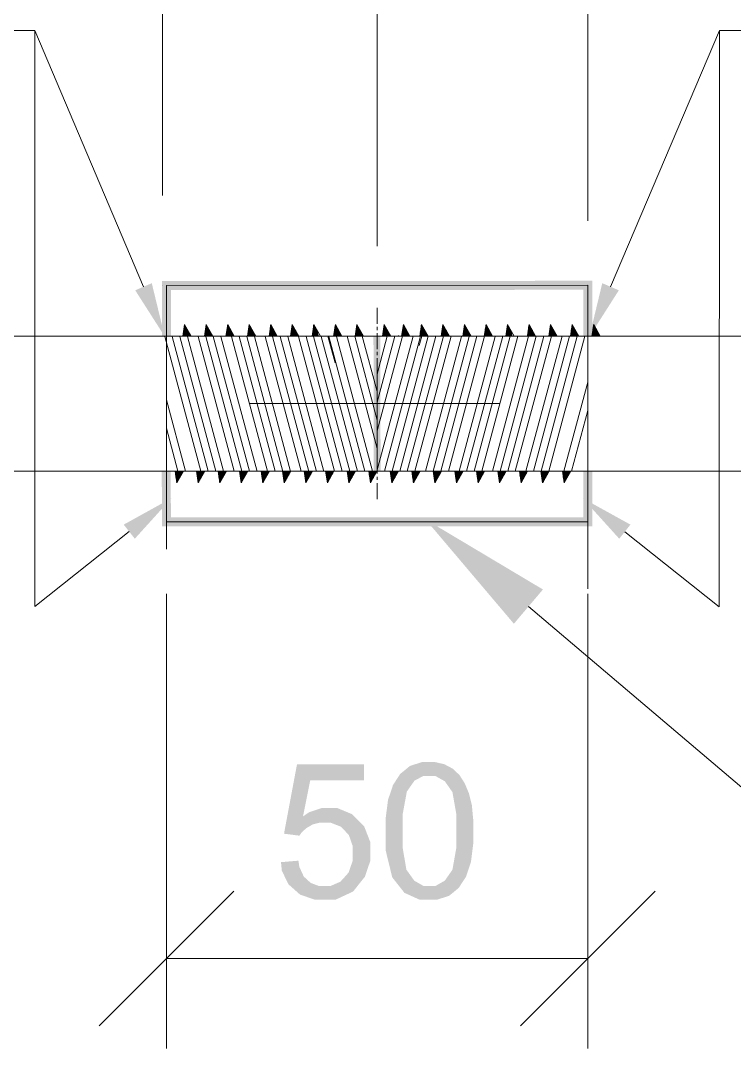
# Model space of a CAD drawing. Header units: millimetres. Extents: x 2 to 579, y 1 to 405.
# Drawn here: x 231.89 to 239.04, y 87.3 to 97.59 of the extents above; entities that cross this region are included whole.
import ezdxf

# ---------------------------------------------------------------- set-up
doc = ezdxf.new("R2010")
doc.units = ezdxf.units.MM
doc.linetypes.add('XKITLINE00', pattern=[0])
doc.layers.add('LinkedObject', color=7, linetype='Continuous', lineweight=0)

# ---------------------------------------------------------------- blocks, each defined once
blk = doc.blocks.new('*A4')
at = {"layer": 'LinkedObject'}
for color, points in [(6, [(233.043, 94.89), (233.209, 94.961), (233.338, 94.429)]), (4, [(237.62, 94.985), (233.4, 94.893), (233.31, 94.983)]), (4, [(233.31, 94.983), (233.401, 94.431), (233.311, 94.431)]), (4, [(233.4, 94.893), (233.401, 94.431), (233.31, 94.983)]), (4, [(237.53, 94.895), (233.4, 94.893), (237.62, 94.985)]), (4, [(237.62, 94.43), (237.53, 94.895), (237.62, 94.985)]), (6, [(237.72, 94.961), (237.886, 94.89), (237.592, 94.429)]), (4, [(237.53, 94.43), (237.53, 94.895), (237.62, 94.43)]), (4, [(235.429, 94.43), (235.5, 93.081), (235.432, 93.081)]), (4, [(235.497, 94.43), (235.5, 93.081), (235.429, 94.43)]), (4, [(233.399, 93.081), (233.4, 92.619), (233.309, 93.08)]), (4, [(233.309, 93.08), (233.4, 92.619), (233.311, 92.529)]), (4, [(237.62, 92.527), (237.53, 93.081), (237.62, 93.081)]), (4, [(237.53, 92.617), (237.53, 93.081), (237.62, 92.527)]), (6, [(233.039, 92.404), (232.928, 92.545), (233.407, 92.81)]), (6, [(238.002, 92.545), (237.89, 92.404), (237.523, 92.81)]), (4, [(233.4, 92.619), (237.53, 92.617), (233.311, 92.529)]), (4, [(233.311, 92.529), (237.53, 92.617), (237.62, 92.527)]), (1, [(237.126, 91.896), (236.835, 91.553), (235.95, 92.597)]), (7, [(234.796, 89.987), (234.533, 89.452), (234.663, 90.145)]), (7, [(235.333, 89.987), (234.663, 90.145), (235.333, 90.145)]), (7, [(234.796, 89.987), (234.663, 90.145), (235.333, 89.987)]), (7, [(235.794, 90.13), (235.931, 90.031), (235.746, 90.09)]), (7, [(235.916, 90.169), (235.931, 90.031), (235.794, 90.13)]), (7, [(235.99, 90.169), (235.931, 90.031), (235.916, 90.169)]), (7, [(235.931, 90.031), (235.99, 90.169), (235.988, 90.031)]), (7, [(235.99, 90.169), (236.046, 90.031), (235.988, 90.031)]), (7, [(236.139, 90.147), (235.99, 90.169), (236.044, 90.169)]), (7, [(236.181, 90.125), (235.99, 90.169), (236.139, 90.147)]), (7, [(236.143, 89.977), (235.99, 90.169), (236.181, 90.125)]), (7, [(236.046, 90.031), (235.99, 90.169), (236.143, 89.977)]), (7, [(236.181, 90.125), (236.182, 89.922), (236.143, 89.977)]), (7, [(236.222, 90.103), (236.182, 89.922), (236.181, 90.125)]), (7, [(235.697, 90.051), (235.806, 89.935), (235.624, 89.938)]), (7, [(235.84, 89.983), (235.697, 90.051), (235.746, 90.09)]), (7, [(235.806, 89.935), (235.697, 90.051), (235.84, 89.983)]), (7, [(235.746, 90.09), (235.931, 90.031), (235.84, 89.983)]), (7, [(236.289, 90.04), (236.182, 89.922), (236.222, 90.103)]), (7, [(236.316, 89.999), (236.182, 89.922), (236.289, 90.04)]), (7, [(234.723, 89.624), (234.533, 89.452), (234.796, 89.987)]), (7, [(235.624, 89.938), (235.806, 89.935), (235.6, 89.865)]), (7, [(235.6, 89.865), (235.806, 89.935), (235.763, 89.873)]), (7, [(236.316, 89.999), (236.22, 89.867), (236.182, 89.922)]), (7, [(236.342, 89.958), (236.22, 89.867), (236.316, 89.999)]), (7, [(236.384, 89.858), (236.22, 89.867), (236.342, 89.958)]), (7, [(235.763, 89.873), (235.55, 89.599), (235.6, 89.865)]), (7, [(235.721, 89.645), (235.55, 89.599), (235.763, 89.873)]), (7, [(235.6, 89.865), (235.55, 89.599), (235.575, 89.792)]), (7, [(236.399, 89.798), (236.259, 89.646), (236.22, 89.867)]), (7, [(236.399, 89.798), (236.22, 89.867), (236.384, 89.858)]), (7, [(234.911, 89.709), (234.723, 89.624), (234.784, 89.667)]), (7, [(234.893, 89.563), (234.723, 89.624), (234.911, 89.709)]), (7, [(234.893, 89.563), (234.911, 89.709), (234.933, 89.563)]), (7, [(234.933, 89.563), (234.911, 89.709), (234.998, 89.563)]), (7, [(234.978, 89.709), (234.998, 89.563), (234.911, 89.709)]), (7, [(235.215, 89.647), (234.978, 89.709), (235.066, 89.709)]), (7, [(235.103, 89.522), (234.978, 89.709), (235.215, 89.647)]), (7, [(234.998, 89.563), (234.978, 89.709), (235.103, 89.522)]), (7, [(236.414, 89.739), (236.259, 89.646), (236.399, 89.798)]), (7, [(236.429, 89.58), (236.259, 89.646), (236.414, 89.739)]), (7, [(234.533, 89.452), (234.723, 89.624), (234.821, 89.545)]), (7, [(234.821, 89.545), (234.723, 89.624), (234.893, 89.563)]), (7, [(235.103, 89.522), (235.215, 89.647), (235.142, 89.481)]), (7, [(235.142, 89.481), (235.215, 89.647), (235.182, 89.44)]), (7, [(235.275, 89.586), (235.182, 89.44), (235.215, 89.647)]), (7, [(235.55, 89.479), (235.721, 89.645), (235.721, 89.479)]), (7, [(235.55, 89.599), (235.721, 89.645), (235.55, 89.479)]), (7, [(236.429, 89.58), (236.259, 89.479), (236.259, 89.646)]), (7, [(234.789, 89.526), (234.533, 89.452), (234.821, 89.545)]), (7, [(234.757, 89.508), (234.533, 89.452), (234.789, 89.526)]), (7, [(234.706, 89.461), (234.533, 89.452), (234.757, 89.508)]), (7, [(235.182, 89.44), (235.275, 89.586), (235.221, 89.328)]), (7, [(235.221, 89.328), (235.275, 89.586), (235.397, 89.368)]), (7, [(235.397, 89.368), (235.275, 89.586), (235.336, 89.525)]), (7, [(236.429, 89.479), (236.259, 89.479), (236.429, 89.58)]), (7, [(234.533, 89.452), (234.706, 89.461), (234.688, 89.432)]), (7, [(235.721, 89.479), (235.55, 89.289), (235.55, 89.479)]), (7, [(235.721, 89.313), (235.55, 89.289), (235.721, 89.479)]), (7, [(236.429, 89.479), (236.259, 89.313), (236.259, 89.479)]), (7, [(236.429, 89.361), (236.259, 89.313), (236.429, 89.479)]), (7, [(235.221, 89.328), (235.397, 89.368), (235.221, 89.257)]), (7, [(235.221, 89.257), (235.397, 89.368), (235.221, 89.182)]), (7, [(235.397, 89.271), (235.221, 89.182), (235.397, 89.368)]), (7, [(235.721, 89.313), (235.684, 88.93), (235.55, 89.289)]), (7, [(235.55, 89.289), (235.684, 88.93), (235.617, 89.015)]), (7, [(235.759, 89.091), (235.684, 88.93), (235.721, 89.313)]), (7, [(236.22, 89.092), (236.429, 89.361), (236.381, 89.096)]), (7, [(236.259, 89.313), (236.429, 89.361), (236.22, 89.092)]), (7, [(236.381, 89.096), (236.429, 89.361), (236.405, 89.169)]), (7, [(235.18, 89.063), (235.397, 89.271), (235.29, 88.955)]), (7, [(235.221, 89.182), (235.397, 89.271), (235.18, 89.063)]), (7, [(235.29, 88.955), (235.397, 89.271), (235.343, 89.021)]), (7, [(235.343, 89.021), (235.397, 89.271), (235.397, 89.18)]), (7, [(234.687, 89.119), (234.503, 89.167), (234.677, 89.182)]), (7, [(234.503, 89.167), (234.636, 88.894), (234.511, 89.082)]), (7, [(234.687, 89.119), (234.636, 88.894), (234.503, 89.167)]), (7, [(234.511, 89.082), (234.636, 88.894), (234.578, 88.945)]), (7, [(234.731, 89.023), (234.636, 88.894), (234.687, 89.119)]), (7, [(235.684, 88.93), (235.759, 89.091), (235.798, 89.037)]), (7, [(236.381, 89.096), (236.182, 89.037), (236.22, 89.092)]), (7, [(236.356, 89.022), (236.182, 89.037), (236.381, 89.096)]), (7, [(234.636, 88.894), (234.731, 89.023), (234.694, 88.842)]), (7, [(234.766, 88.991), (234.694, 88.842), (234.731, 89.023)]), (7, [(234.801, 88.959), (234.694, 88.842), (234.766, 88.991)]), (7, [(235.139, 89.017), (235.29, 88.955), (235.098, 88.972)]), (7, [(235.18, 89.063), (235.29, 88.955), (235.139, 89.017)]), (7, [(235.837, 88.982), (235.684, 88.93), (235.798, 89.037)]), (7, [(235.837, 88.982), (235.99, 88.791), (235.684, 88.93)]), (7, [(235.933, 88.927), (235.99, 88.791), (235.837, 88.982)]), (7, [(236.235, 88.87), (236.047, 88.927), (236.143, 88.982)]), (7, [(236.182, 89.037), (236.283, 88.91), (236.143, 88.982)]), (7, [(236.143, 88.982), (236.283, 88.91), (236.235, 88.87)]), (7, [(236.283, 88.91), (236.182, 89.037), (236.356, 89.022)]), (7, [(234.801, 88.959), (234.936, 88.791), (234.694, 88.842)]), (7, [(234.886, 88.927), (234.936, 88.791), (234.801, 88.959)]), (7, [(234.936, 88.927), (234.936, 88.791), (234.886, 88.927)]), (7, [(234.936, 88.791), (235.29, 88.955), (235.048, 88.791)]), (7, [(234.996, 88.927), (235.29, 88.955), (234.936, 88.791)]), (7, [(234.996, 88.927), (234.936, 88.791), (234.936, 88.927)]), (7, [(235.098, 88.972), (235.29, 88.955), (234.996, 88.927)]), (7, [(235.048, 88.791), (235.29, 88.955), (235.225, 88.873)]), (7, [(235.684, 88.93), (235.99, 88.791), (235.739, 88.86)]), (7, [(235.99, 88.791), (235.933, 88.927), (235.99, 88.927)]), (7, [(235.99, 88.791), (236.047, 88.927), (236.064, 88.791)]), (7, [(236.047, 88.927), (235.99, 88.791), (235.99, 88.927)]), (7, [(236.186, 88.83), (236.047, 88.927), (236.235, 88.87)]), (7, [(236.064, 88.791), (236.047, 88.927), (236.186, 88.83)]), (7, [(234.694, 88.842), (234.936, 88.791), (234.844, 88.791)]), (7, [(235.739, 88.86), (235.99, 88.791), (235.892, 88.791)])]:
    blk.add_hatch(color=color, dxfattribs=at).paths.add_polyline_path(points, flags=17)
at = {"layer": 'LinkedObject', "color": 6, "linetype": 'XKITLINE00', "lineweight": 0}
for p, q in [((233.316, 95.838), (233.316, 104.517)), ((235.465, 95.33), (235.465, 104.517)), ((235.465, 95.614), (235.465, 104.517)), ((237.575, 95.585), (237.575, 104.517)), ((232.037, 97.489), (227.042, 97.489)), ((233.126, 94.926), (232.037, 97.489)), ((232.037, 91.724), (232.037, 97.489)), ((237.803, 94.925), (238.893, 97.489)), ((238.892, 91.723), (238.893, 97.489)), ((238.893, 97.489), (243.888, 97.488)), ((234.192, 93.756), (236.692, 93.756)), ((232.983, 92.475), (232.037, 91.724)), ((237.946, 92.474), (238.892, 91.723)), ((233.356, 91.851), (233.356, 87.303)), ((237.576, 91.853), (237.576, 87.303)), ((234.031, 88.878), (232.681, 87.528)), ((236.901, 87.528), (238.251, 88.878)), ((233.356, 88.203), (237.576, 88.203))]:
    blk.add_line(p, q, dxfattribs=at)
at = {"layer": 'LinkedObject', "color": 7, "linetype": 'XKITLINE00', "lineweight": 0}
for p, q in [((233.316, 94.938), (233.316, 94.938)), ((235.465, 94.714), (235.465, 94.714)), ((237.575, 94.685), (237.575, 94.685)), ((220.899, 94.43), (250.033, 94.43)), ((235.465, 94.43), (235.465, 94.43)), ((250.033, 93.081), (220.899, 93.081)), ((233.356, 92.751), (233.356, 92.751)), ((237.576, 92.753), (237.576, 92.753)), ((237.576, 88.203), (237.576, 88.203))]:
    blk.add_line(p, q, dxfattribs=at)
at = {"layer": 'LinkedObject', "color": 4, "linetype": 'XKITLINE00', "lineweight": 0}
for p, q in [((233.355, 94.938), (237.575, 94.94)), ((233.356, 94.431), (233.355, 94.938)), ((237.575, 94.43), (237.575, 94.94)), ((237.575, 94.94), (237.575, 91.902)), ((233.355, 94.79), (233.355, 92.301)), ((235.465, 94.053), (235.465, 93.081)), ((233.356, 93.081), (233.355, 92.574)), ((237.575, 93.081), (237.575, 92.572)), ((233.355, 92.574), (237.575, 92.572))]:
    blk.add_line(p, q, dxfattribs=at)
at = {"layer": 'LinkedObject', "color": 9, "linetype": 'XKITLINE00', "lineweight": 0}
for p, q in [((235.465, 94.555), (235.465, 94.714)), ((235.465, 94.492), (235.465, 94.523)), ((235.465, 94.305), (235.465, 94.461)), ((235.465, 94.302), (235.465, 94.431)), ((235.465, 94.242), (235.465, 94.273)), ((235.465, 94.24), (235.465, 94.271)), ((235.465, 94.055), (235.465, 94.211)), ((235.465, 94.052), (235.465, 94.209)), ((235.465, 93.992), (235.465, 94.023)), ((235.465, 93.99), (235.465, 94.021)), ((235.465, 93.805), (235.465, 93.961)), ((235.465, 93.802), (235.465, 93.959)), ((235.465, 93.742), (235.465, 93.773)), ((235.465, 93.74), (235.465, 93.771)), ((235.465, 93.555), (235.465, 93.711)), ((235.465, 93.552), (235.465, 93.709)), ((235.465, 93.492), (235.465, 93.523)), ((235.465, 93.49), (235.465, 93.521)), ((235.465, 93.305), (235.465, 93.461)), ((235.465, 93.302), (235.465, 93.459)), ((235.465, 93.242), (235.465, 93.273)), ((235.465, 93.24), (235.465, 93.271)), ((235.465, 93.055), (235.465, 93.211)), ((235.465, 93.081), (235.465, 93.209)), ((235.465, 92.992), (235.465, 93.023)), ((235.465, 92.801), (235.465, 92.961))]:
    blk.add_line(p, q, dxfattribs=at)
at = {"layer": 'LinkedObject', "color": 1, "linetype": 'XKITLINE00', "lineweight": 0}
for p, q in [((233.538, 94.548), (233.521, 94.431)), ((233.537, 94.539), (233.566, 94.43)), ((233.604, 94.43), (233.538, 94.548)), ((233.538, 94.546), (233.569, 94.43)), ((233.754, 94.548), (233.736, 94.43)), ((233.752, 94.54), (233.782, 94.43)), ((233.753, 94.547), (233.785, 94.43)), ((233.819, 94.43), (233.754, 94.548)), ((233.969, 94.548), (233.952, 94.43)), ((233.968, 94.54), (233.997, 94.43)), ((234.035, 94.43), (233.969, 94.548)), ((233.969, 94.547), (234, 94.43)), ((234.185, 94.548), (234.168, 94.43)), ((234.184, 94.54), (234.213, 94.43)), ((234.251, 94.43), (234.185, 94.548)), ((234.185, 94.547), (234.216, 94.43)), ((234.4, 94.548), (234.383, 94.43)), ((234.399, 94.54), (234.429, 94.43)), ((234.4, 94.548), (234.432, 94.43)), ((234.466, 94.43), (234.4, 94.548)), ((234.616, 94.548), (234.599, 94.43)), ((234.615, 94.541), (234.644, 94.43)), ((234.616, 94.548), (234.647, 94.43)), ((234.682, 94.43), (234.616, 94.548)), ((234.831, 94.548), (234.814, 94.43)), ((234.83, 94.541), (234.86, 94.43)), ((234.831, 94.548), (234.863, 94.43)), ((234.897, 94.43), (234.831, 94.548)), ((235.047, 94.548), (235.03, 94.43)), ((235.046, 94.539), (235.075, 94.43)), ((235.113, 94.43), (235.047, 94.548)), ((235.047, 94.546), (235.078, 94.43)), ((235.263, 94.548), (235.245, 94.43)), ((235.261, 94.539), (235.29, 94.43)), ((235.262, 94.546), (235.293, 94.43)), ((235.328, 94.43), (235.263, 94.548)), ((235.537, 94.548), (235.52, 94.43)), ((235.536, 94.539), (235.565, 94.43)), ((235.603, 94.43), (235.537, 94.548)), ((235.537, 94.546), (235.568, 94.43)), ((235.728, 94.548), (235.711, 94.43)), ((235.727, 94.539), (235.756, 94.43)), ((235.794, 94.43), (235.728, 94.548)), ((235.728, 94.547), (235.759, 94.43)), ((235.909, 94.548), (235.892, 94.43)), ((235.908, 94.54), (235.937, 94.43)), ((235.975, 94.43), (235.909, 94.548)), ((235.909, 94.547), (235.94, 94.43)), ((236.125, 94.548), (236.108, 94.43)), ((236.124, 94.54), (236.153, 94.43)), ((236.191, 94.43), (236.125, 94.548)), ((236.125, 94.547), (236.156, 94.43)), ((236.34, 94.548), (236.323, 94.43)), ((236.339, 94.54), (236.369, 94.43)), ((236.34, 94.548), (236.372, 94.43)), ((236.406, 94.43), (236.34, 94.548)), ((236.556, 94.548), (236.539, 94.43)), ((236.555, 94.541), (236.584, 94.43)), ((236.556, 94.548), (236.587, 94.43)), ((236.622, 94.43), (236.556, 94.548)), ((236.771, 94.548), (236.754, 94.43)), ((236.77, 94.541), (236.8, 94.43)), ((236.771, 94.548), (236.803, 94.43)), ((236.837, 94.43), (236.771, 94.548)), ((236.987, 94.548), (236.97, 94.43)), ((236.986, 94.539), (237.015, 94.43)), ((237.053, 94.43), (236.987, 94.548)), ((236.987, 94.546), (237.018, 94.43)), ((237.202, 94.548), (237.185, 94.43)), ((237.201, 94.539), (237.23, 94.43)), ((237.268, 94.43), (237.202, 94.548)), ((237.202, 94.546), (237.233, 94.43)), ((237.418, 94.548), (237.401, 94.43)), ((237.417, 94.539), (237.446, 94.43)), ((237.484, 94.43), (237.418, 94.548)), ((237.418, 94.546), (237.449, 94.43)), ((237.634, 94.548), (237.616, 94.43)), ((237.632, 94.54), (237.662, 94.43)), ((237.633, 94.547), (237.665, 94.43)), ((237.699, 94.43), (237.634, 94.548)), ((233.521, 94.431), (233.521, 94.43)), ((233.522, 94.438), (233.524, 94.43)), ((233.524, 94.452), (233.53, 94.43)), ((233.525, 94.46), (233.533, 94.43)), ((233.527, 94.474), (233.539, 94.43)), ((233.528, 94.481), (233.542, 94.43)), ((233.53, 94.496), (233.548, 94.43)), ((233.532, 94.503), (233.551, 94.43)), ((233.534, 94.517), (233.557, 94.43)), ((233.535, 94.525), (233.56, 94.43)), ((233.548, 94.53), (233.575, 94.43)), ((233.554, 94.52), (233.578, 94.43)), ((233.566, 94.499), (233.584, 94.43)), ((233.571, 94.489), (233.587, 94.43)), ((233.583, 94.468), (233.593, 94.43)), ((233.589, 94.458), (233.596, 94.43)), ((233.6, 94.437), (233.602, 94.43)), ((233.737, 94.431), (233.737, 94.43)), ((233.738, 94.438), (233.74, 94.43)), ((233.74, 94.453), (233.746, 94.43)), ((233.741, 94.46), (233.749, 94.43)), ((233.743, 94.474), (233.755, 94.43)), ((233.744, 94.482), (233.758, 94.43)), ((233.746, 94.496), (233.764, 94.43)), ((233.747, 94.503), (233.767, 94.43)), ((233.749, 94.518), (233.773, 94.43)), ((233.75, 94.525), (233.776, 94.43)), ((233.764, 94.53), (233.791, 94.43)), ((233.77, 94.519), (233.794, 94.43)), ((233.781, 94.499), (233.8, 94.43)), ((233.787, 94.488), (233.803, 94.43)), ((233.799, 94.468), (233.809, 94.43)), ((233.804, 94.457), (233.812, 94.43)), ((233.816, 94.437), (233.818, 94.43)), ((233.952, 94.431), (233.952, 94.43)), ((233.953, 94.438), (233.955, 94.43)), ((233.955, 94.453), (233.961, 94.43)), ((233.956, 94.46), (233.964, 94.43)), ((233.959, 94.475), (233.97, 94.43)), ((233.96, 94.482), (233.973, 94.43)), ((233.962, 94.496), (233.979, 94.43)), ((233.963, 94.504), (233.982, 94.43)), ((233.965, 94.518), (233.988, 94.43)), ((233.966, 94.525), (233.991, 94.43)), ((233.98, 94.529), (234.006, 94.43)), ((233.986, 94.519), (234.009, 94.43)), ((233.997, 94.498), (234.015, 94.43)), ((234.003, 94.488), (234.018, 94.43)), ((234.014, 94.467), (234.024, 94.43)), ((234.02, 94.457), (234.027, 94.43)), ((234.032, 94.436), (234.033, 94.43)), ((234.168, 94.432), (234.168, 94.43)), ((234.169, 94.439), (234.171, 94.43)), ((234.171, 94.453), (234.177, 94.43)), ((234.172, 94.46), (234.18, 94.43)), ((234.174, 94.475), (234.186, 94.43)), ((234.175, 94.482), (234.189, 94.43)), ((234.177, 94.497), (234.195, 94.43)), ((234.178, 94.504), (234.198, 94.43)), ((234.18, 94.518), (234.204, 94.43)), ((234.181, 94.526), (234.207, 94.43)), ((234.196, 94.529), (234.222, 94.43)), ((234.201, 94.518), (234.225, 94.43)), ((234.213, 94.498), (234.231, 94.43)), ((234.219, 94.487), (234.234, 94.43)), ((234.23, 94.467), (234.24, 94.43)), ((234.236, 94.456), (234.243, 94.43)), ((234.248, 94.436), (234.249, 94.43)), ((234.383, 94.432), (234.384, 94.43)), ((234.384, 94.439), (234.387, 94.43)), ((234.387, 94.454), (234.393, 94.43)), ((234.388, 94.461), (234.396, 94.43)), ((234.39, 94.475), (234.402, 94.43)), ((234.391, 94.483), (234.405, 94.43)), ((234.393, 94.497), (234.411, 94.43)), ((234.394, 94.504), (234.414, 94.43)), ((234.396, 94.519), (234.42, 94.43)), ((234.397, 94.526), (234.423, 94.43)), ((234.411, 94.528), (234.438, 94.43)), ((234.417, 94.518), (234.441, 94.43)), ((234.429, 94.497), (234.447, 94.43)), ((234.434, 94.487), (234.45, 94.43)), ((234.446, 94.466), (234.456, 94.43)), ((234.452, 94.456), (234.459, 94.43)), ((234.463, 94.435), (234.465, 94.43)), ((234.599, 94.432), (234.599, 94.43)), ((234.6, 94.439), (234.602, 94.43)), ((234.602, 94.454), (234.608, 94.43)), ((234.603, 94.461), (234.611, 94.43)), ((234.605, 94.476), (234.617, 94.43)), ((234.606, 94.483), (234.62, 94.43)), ((234.608, 94.497), (234.626, 94.43)), ((234.61, 94.505), (234.629, 94.43)), ((234.612, 94.519), (234.635, 94.43)), ((234.613, 94.526), (234.638, 94.43)), ((234.627, 94.528), (234.653, 94.43)), ((234.633, 94.518), (234.656, 94.43)), ((234.645, 94.497), (234.662, 94.43)), ((234.65, 94.487), (234.665, 94.43)), ((234.662, 94.466), (234.671, 94.43)), ((234.668, 94.455), (234.674, 94.43)), ((234.679, 94.435), (234.68, 94.43)), ((234.815, 94.432), (234.815, 94.43)), ((234.816, 94.44), (234.818, 94.43)), ((234.818, 94.454), (234.824, 94.43)), ((234.819, 94.461), (234.827, 94.43)), ((234.821, 94.476), (234.833, 94.43)), ((234.822, 94.483), (234.836, 94.43)), ((234.824, 94.498), (234.842, 94.43)), ((234.825, 94.505), (234.845, 94.43)), ((234.827, 94.519), (234.851, 94.43)), ((234.828, 94.527), (234.854, 94.43)), ((234.843, 94.528), (234.869, 94.43)), ((234.849, 94.517), (234.872, 94.43)), ((234.86, 94.496), (234.878, 94.43)), ((235.031, 94.437), (235.033, 94.43)), ((235.033, 94.452), (235.039, 94.43)), ((235.034, 94.459), (235.042, 94.43)), ((235.036, 94.473), (235.048, 94.43)), ((235.037, 94.481), (235.051, 94.43)), ((235.039, 94.495), (235.057, 94.43)), ((235.04, 94.502), (235.06, 94.43)), ((235.042, 94.517), (235.066, 94.43)), ((235.043, 94.524), (235.069, 94.43)), ((235.057, 94.531), (235.084, 94.43)), ((235.062, 94.521), (235.087, 94.43)), ((235.074, 94.5), (235.093, 94.43)), ((235.08, 94.49), (235.096, 94.43)), ((235.091, 94.469), (235.102, 94.43)), ((235.097, 94.459), (235.105, 94.43)), ((235.109, 94.438), (235.111, 94.43)), ((235.246, 94.438), (235.248, 94.43)), ((235.249, 94.452), (235.254, 94.43)), ((235.25, 94.459), (235.257, 94.43)), ((235.252, 94.474), (235.263, 94.43)), ((235.253, 94.481), (235.266, 94.43)), ((235.255, 94.495), (235.272, 94.43)), ((235.256, 94.503), (235.275, 94.43)), ((235.258, 94.517), (235.281, 94.43)), ((235.259, 94.524), (235.284, 94.43)), ((235.272, 94.531), (235.299, 94.43)), ((235.278, 94.52), (235.302, 94.43)), ((235.29, 94.5), (235.308, 94.43)), ((235.295, 94.489), (235.311, 94.43)), ((235.307, 94.468), (235.317, 94.43)), ((235.313, 94.458), (235.32, 94.43)), ((235.324, 94.437), (235.326, 94.43)), ((235.461, 94.431), (235.461, 94.43)), ((235.719, 94.431), (235.465, 93.485)), ((235.643, 94.431), (235.465, 93.769)), ((235.566, 94.431), (235.465, 94.052)), ((235.522, 94.452), (235.528, 94.43)), ((235.524, 94.46), (235.532, 94.43)), ((235.526, 94.474), (235.538, 94.43)), ((235.527, 94.481), (235.541, 94.43)), ((235.529, 94.496), (235.547, 94.43)), ((235.529, 94.458), (235.536, 94.43)), ((235.53, 94.503), (235.55, 94.43)), ((235.533, 94.517), (235.556, 94.43)), ((235.534, 94.525), (235.559, 94.43)), ((235.54, 94.437), (235.542, 94.43)), ((235.547, 94.53), (235.574, 94.43)), ((235.553, 94.52), (235.577, 94.43)), ((235.564, 94.499), (235.583, 94.43)), ((235.57, 94.489), (235.586, 94.43)), ((235.582, 94.468), (235.592, 94.43)), ((235.677, 94.431), (235.677, 94.43)), ((235.678, 94.438), (235.68, 94.43)), ((235.714, 94.453), (235.72, 94.43)), ((235.715, 94.46), (235.723, 94.43)), ((235.717, 94.474), (235.729, 94.43)), ((235.718, 94.482), (235.732, 94.43)), ((235.72, 94.496), (235.738, 94.43)), ((235.722, 94.503), (235.741, 94.43)), ((235.724, 94.518), (235.747, 94.43)), ((235.725, 94.525), (235.75, 94.43)), ((235.738, 94.53), (235.765, 94.43)), ((235.744, 94.519), (235.768, 94.43)), ((235.756, 94.499), (235.774, 94.43)), ((235.756, 94.436), (235.758, 94.43)), ((235.761, 94.488), (235.777, 94.43)), ((236.13, 94.431), (235.768, 93.081)), ((235.773, 94.468), (235.783, 94.43)), ((235.779, 94.457), (235.786, 94.43)), ((236.206, 94.431), (235.844, 93.081)), ((235.892, 94.431), (235.892, 94.43)), ((235.893, 94.438), (235.895, 94.43)), ((235.895, 94.453), (235.901, 94.43)), ((235.896, 94.46), (235.904, 94.43)), ((235.898, 94.475), (235.91, 94.43)), ((235.9, 94.482), (235.913, 94.43)), ((235.902, 94.496), (235.919, 94.43)), ((235.903, 94.504), (235.922, 94.43)), ((235.905, 94.518), (235.928, 94.43)), ((235.906, 94.525), (235.931, 94.43)), ((235.92, 94.529), (235.946, 94.43)), ((235.926, 94.519), (235.949, 94.43)), ((235.937, 94.498), (235.955, 94.43)), ((235.943, 94.488), (235.958, 94.43)), ((235.954, 94.467), (235.964, 94.43)), ((235.96, 94.457), (235.967, 94.43)), ((235.972, 94.436), (235.973, 94.43)), ((236.108, 94.431), (236.108, 94.43)), ((236.109, 94.439), (236.111, 94.43)), ((236.111, 94.453), (236.117, 94.43)), ((236.112, 94.46), (236.12, 94.43)), ((236.114, 94.475), (236.126, 94.43)), ((236.115, 94.482), (236.129, 94.43)), ((236.117, 94.497), (236.135, 94.43)), ((236.118, 94.504), (236.138, 94.43)), ((236.12, 94.518), (236.144, 94.43)), ((236.121, 94.526), (236.147, 94.43)), ((236.136, 94.529), (236.162, 94.43)), ((236.141, 94.518), (236.165, 94.43)), ((236.153, 94.498), (236.171, 94.43)), ((236.159, 94.487), (236.174, 94.43)), ((236.17, 94.467), (236.18, 94.43)), ((236.176, 94.456), (236.183, 94.43)), ((236.188, 94.436), (236.189, 94.43)), ((236.323, 94.432), (236.324, 94.43)), ((236.324, 94.439), (236.327, 94.43)), ((236.326, 94.454), (236.333, 94.43)), ((236.328, 94.461), (236.336, 94.43)), ((236.33, 94.475), (236.342, 94.43)), ((236.331, 94.482), (236.345, 94.43)), ((236.333, 94.497), (236.351, 94.43)), ((236.334, 94.504), (236.354, 94.43)), ((236.336, 94.519), (236.36, 94.43)), ((236.337, 94.526), (236.363, 94.43)), ((236.351, 94.528), (236.378, 94.43)), ((236.357, 94.518), (236.381, 94.43)), ((236.369, 94.497), (236.387, 94.43)), ((236.374, 94.487), (236.39, 94.43)), ((236.386, 94.466), (236.396, 94.43)), ((236.392, 94.456), (236.399, 94.43)), ((236.403, 94.435), (236.405, 94.43)), ((236.539, 94.432), (236.539, 94.43)), ((236.54, 94.439), (236.542, 94.43)), ((236.542, 94.454), (236.548, 94.43)), ((236.543, 94.461), (236.551, 94.43)), ((236.545, 94.476), (236.557, 94.43)), ((236.546, 94.483), (236.56, 94.43)), ((236.548, 94.497), (236.566, 94.43)), ((236.549, 94.505), (236.569, 94.43)), ((236.552, 94.519), (236.575, 94.43)), ((236.553, 94.526), (236.578, 94.43)), ((236.567, 94.528), (236.593, 94.43)), ((236.573, 94.518), (236.596, 94.43)), ((236.584, 94.497), (236.602, 94.43)), ((236.59, 94.487), (236.605, 94.43)), ((236.602, 94.466), (236.611, 94.43)), ((236.608, 94.455), (236.614, 94.43)), ((236.619, 94.435), (236.62, 94.43)), ((236.755, 94.432), (236.755, 94.43)), ((236.756, 94.44), (236.758, 94.43)), ((236.758, 94.454), (236.764, 94.43)), ((236.759, 94.461), (236.767, 94.43)), ((236.761, 94.476), (236.773, 94.43)), ((236.762, 94.483), (236.776, 94.43)), ((236.764, 94.498), (236.782, 94.43)), ((236.765, 94.505), (236.785, 94.43)), ((236.767, 94.519), (236.791, 94.43)), ((236.768, 94.527), (236.794, 94.43)), ((236.783, 94.528), (236.809, 94.43)), ((236.789, 94.517), (236.812, 94.43)), ((236.8, 94.496), (236.818, 94.43)), ((236.971, 94.437), (236.973, 94.43)), ((236.973, 94.452), (236.979, 94.43)), ((236.974, 94.459), (236.982, 94.43)), ((236.976, 94.473), (236.988, 94.43)), ((236.977, 94.481), (236.991, 94.43)), ((236.979, 94.495), (236.997, 94.43)), ((236.98, 94.502), (237, 94.43)), ((236.982, 94.517), (237.006, 94.43)), ((236.983, 94.524), (237.009, 94.43)), ((236.997, 94.531), (237.024, 94.43)), ((237.002, 94.521), (237.027, 94.43)), ((237.014, 94.5), (237.033, 94.43)), ((237.02, 94.49), (237.036, 94.43)), ((237.031, 94.469), (237.042, 94.43)), ((237.037, 94.459), (237.045, 94.43)), ((237.048, 94.438), (237.051, 94.43)), ((237.186, 94.438), (237.188, 94.43)), ((237.188, 94.452), (237.194, 94.43)), ((237.19, 94.459), (237.197, 94.43)), ((237.192, 94.474), (237.203, 94.43)), ((237.193, 94.481), (237.206, 94.43)), ((237.195, 94.495), (237.212, 94.43)), ((237.196, 94.503), (237.215, 94.43)), ((237.198, 94.517), (237.221, 94.43)), ((237.199, 94.524), (237.224, 94.43)), ((237.212, 94.531), (237.239, 94.43)), ((237.218, 94.52), (237.242, 94.43)), ((237.23, 94.5), (237.248, 94.43)), ((237.235, 94.489), (237.251, 94.43)), ((237.247, 94.468), (237.257, 94.43)), ((237.253, 94.458), (237.26, 94.43)), ((237.264, 94.437), (237.266, 94.43)), ((237.401, 94.431), (237.401, 94.43)), ((237.402, 94.438), (237.404, 94.43)), ((237.404, 94.452), (237.41, 94.43)), ((237.405, 94.46), (237.413, 94.43)), ((237.407, 94.474), (237.419, 94.43)), ((237.408, 94.481), (237.422, 94.43)), ((237.41, 94.496), (237.428, 94.43)), ((237.411, 94.503), (237.431, 94.43)), ((237.414, 94.517), (237.437, 94.43)), ((237.415, 94.525), (237.44, 94.43)), ((237.428, 94.53), (237.455, 94.43)), ((237.434, 94.52), (237.458, 94.43)), ((237.445, 94.499), (237.464, 94.43)), ((237.451, 94.489), (237.467, 94.43)), ((237.463, 94.468), (237.473, 94.43)), ((237.469, 94.458), (237.476, 94.43)), ((237.48, 94.437), (237.482, 94.43)), ((237.616, 94.431), (237.617, 94.43)), ((237.618, 94.438), (237.62, 94.43)), ((237.62, 94.453), (237.626, 94.43)), ((237.621, 94.46), (237.629, 94.43)), ((237.623, 94.474), (237.635, 94.43)), ((237.624, 94.482), (237.638, 94.43)), ((237.626, 94.496), (237.644, 94.43)), ((237.627, 94.503), (237.647, 94.43)), ((237.629, 94.518), (237.653, 94.43)), ((237.63, 94.525), (237.656, 94.43)), ((237.644, 94.53), (237.671, 94.43)), ((237.65, 94.519), (237.674, 94.43)), ((237.661, 94.499), (237.68, 94.43)), ((237.667, 94.488), (237.683, 94.43)), ((237.679, 94.468), (237.689, 94.43)), ((237.684, 94.457), (237.692, 94.43)), ((237.696, 94.437), (237.698, 94.43)), ((233.338, 94.429), (233.699, 93.079)), ((233.414, 94.429), (233.775, 93.079)), ((233.49, 94.428), (233.851, 93.079)), ((233.566, 94.428), (233.928, 93.079)), ((233.673, 94.429), (234.034, 93.079)), ((233.749, 94.428), (234.11, 93.079)), ((233.825, 94.428), (234.187, 93.079)), ((233.901, 94.428), (234.263, 93.078)), ((234.008, 94.428), (234.369, 93.079)), ((234.084, 94.428), (234.445, 93.079)), ((234.16, 94.428), (234.522, 93.078)), ((234.236, 94.428), (234.598, 93.078)), ((234.343, 94.428), (234.704, 93.079)), ((234.419, 94.428), (234.781, 93.078)), ((234.495, 94.428), (234.857, 93.078)), ((234.571, 94.428), (234.933, 93.078)), ((234.678, 94.429), (235.039, 93.08)), ((234.754, 94.429), (235.115, 93.08)), ((234.83, 94.429), (235.191, 93.079)), ((234.906, 94.429), (235.268, 93.079)), ((234.972, 94.43), (235.044, 94.163)), ((234.982, 94.428), (235.344, 93.079)), ((235.058, 94.428), (235.42, 93.079)), ((235.165, 94.43), (235.465, 93.308)), ((235.241, 94.43), (235.465, 93.592)), ((235.245, 94.43), (235.245, 94.43)), ((235.317, 94.43), (235.465, 93.877)), ((235.825, 94.43), (235.463, 93.08)), ((235.464, 94.43), (235.464, 94.43)), ((235.901, 94.43), (235.54, 93.08)), ((235.977, 94.43), (235.616, 93.081)), ((236.053, 94.43), (235.692, 93.081)), ((235.913, 94.43), (235.887, 94.336)), ((236.312, 94.429), (235.95, 93.08)), ((236.388, 94.429), (236.027, 93.08)), ((236.464, 94.43), (236.103, 93.08)), ((236.54, 94.43), (236.179, 93.08)), ((236.647, 94.429), (236.286, 93.08)), ((236.723, 94.43), (236.362, 93.08)), ((236.799, 94.43), (236.438, 93.08)), ((236.876, 94.43), (236.514, 93.08)), ((236.982, 94.43), (236.621, 93.08)), ((237.135, 94.43), (236.773, 93.08)), ((237.211, 94.43), (236.849, 93.081)), ((237.317, 94.43), (236.956, 93.08)), ((237.393, 94.43), (237.032, 93.08)), ((237.47, 94.43), (237.108, 93.081)), ((237.546, 94.43), (237.184, 93.081)), ((237.185, 94.43), (237.185, 94.43)), ((237.575, 93.971), (237.336, 93.081)), ((233.355, 93.794), (233.547, 93.079)), ((237.575, 93.687), (237.412, 93.081)), ((233.355, 93.51), (233.471, 93.079)), ((233.459, 92.963), (233.442, 93.081)), ((233.443, 93.081), (233.469, 92.982)), ((233.446, 93.081), (233.471, 92.985)), ((233.447, 93.043), (233.465, 92.974)), ((233.451, 93.019), (233.463, 92.971)), ((233.452, 93.081), (233.475, 92.993)), ((233.455, 93.081), (233.477, 92.996)), ((233.525, 93.081), (233.459, 92.963)), ((233.461, 93.081), (233.482, 93.004)), ((233.464, 93.081), (233.484, 93.007)), ((233.47, 93.081), (233.488, 93.014)), ((233.473, 93.081), (233.49, 93.018)), ((233.479, 93.081), (233.494, 93.025)), ((233.482, 93.081), (233.496, 93.029)), ((233.488, 93.081), (233.5, 93.036)), ((233.491, 93.081), (233.502, 93.04)), ((233.497, 93.081), (233.506, 93.047)), ((233.5, 93.081), (233.508, 93.051)), ((233.506, 93.081), (233.512, 93.058)), ((233.509, 93.081), (233.514, 93.062)), ((233.515, 93.081), (233.518, 93.069)), ((233.518, 93.081), (233.52, 93.073)), ((233.524, 93.081), (233.524, 93.08)), ((233.674, 92.963), (233.657, 93.081)), ((233.659, 93.081), (233.685, 92.982)), ((233.662, 93.081), (233.687, 92.986)), ((233.662, 93.044), (233.681, 92.975)), ((233.666, 93.02), (233.679, 92.971)), ((233.668, 93.081), (233.691, 92.993)), ((233.671, 93.081), (233.693, 92.996)), ((233.74, 93.081), (233.674, 92.963)), ((233.677, 93.081), (233.697, 93.004)), ((233.68, 93.081), (233.699, 93.007)), ((233.686, 93.081), (233.703, 93.015)), ((233.689, 93.081), (233.705, 93.018)), ((233.695, 93.081), (233.709, 93.025)), ((233.698, 93.081), (233.711, 93.029)), ((233.704, 93.081), (233.715, 93.036)), ((233.707, 93.081), (233.717, 93.04)), ((233.713, 93.081), (233.721, 93.047)), ((233.716, 93.081), (233.723, 93.051)), ((233.721, 93.081), (233.728, 93.058)), ((233.724, 93.081), (233.73, 93.062)), ((233.73, 93.081), (233.734, 93.069)), ((233.733, 93.081), (233.736, 93.073)), ((233.739, 93.081), (233.74, 93.08)), ((233.89, 92.963), (233.873, 93.081)), ((233.874, 93.081), (233.901, 92.982)), ((233.877, 93.081), (233.903, 92.986)), ((233.878, 93.045), (233.897, 92.975)), ((233.881, 93.021), (233.895, 92.971)), ((233.883, 93.081), (233.907, 92.993)), ((233.886, 93.081), (233.909, 92.997)), ((233.956, 93.081), (233.89, 92.963)), ((233.892, 93.081), (233.913, 93.004)), ((233.895, 93.081), (233.915, 93.007)), ((233.901, 93.081), (233.919, 93.015)), ((233.904, 93.081), (233.921, 93.018)), ((233.91, 93.081), (233.925, 93.026)), ((233.913, 93.081), (233.927, 93.029)), ((233.919, 93.081), (233.931, 93.037)), ((233.922, 93.081), (233.933, 93.04)), ((233.928, 93.081), (233.937, 93.047)), ((233.931, 93.081), (233.939, 93.051)), ((233.937, 93.081), (233.943, 93.058)), ((233.94, 93.081), (233.945, 93.062)), ((233.946, 93.081), (233.949, 93.069)), ((233.949, 93.081), (233.951, 93.073)), ((233.955, 93.081), (233.955, 93.08)), ((234.105, 92.963), (234.088, 93.081)), ((234.09, 93.081), (234.116, 92.982)), ((234.093, 93.081), (234.118, 92.986)), ((234.093, 93.046), (234.112, 92.975)), ((234.097, 93.022), (234.11, 92.971)), ((234.099, 93.081), (234.122, 92.993)), ((234.102, 93.081), (234.124, 92.997)), ((234.171, 93.081), (234.105, 92.963)), ((234.108, 93.081), (234.128, 93.004)), ((234.111, 93.081), (234.13, 93.008)), ((234.117, 93.081), (234.135, 93.015)), ((234.12, 93.081), (234.137, 93.019)), ((234.126, 93.081), (234.141, 93.026)), ((234.129, 93.081), (234.143, 93.029)), ((234.135, 93.081), (234.147, 93.037)), ((234.138, 93.081), (234.149, 93.04)), ((234.144, 93.081), (234.153, 93.048)), ((234.147, 93.081), (234.155, 93.051)), ((234.153, 93.081), (234.159, 93.058)), ((234.156, 93.081), (234.161, 93.062)), ((234.162, 93.081), (234.165, 93.069)), ((234.165, 93.081), (234.167, 93.073)), ((234.171, 93.081), (234.171, 93.08)), ((234.321, 92.963), (234.304, 93.081)), ((234.306, 93.081), (234.332, 92.982)), ((234.309, 93.081), (234.334, 92.986)), ((234.309, 93.047), (234.328, 92.975)), ((234.312, 93.023), (234.326, 92.971)), ((234.315, 93.081), (234.338, 92.993)), ((234.318, 93.081), (234.34, 92.997)), ((234.387, 93.081), (234.321, 92.963)), ((234.324, 93.081), (234.344, 93.004)), ((234.327, 93.081), (234.346, 93.008)), ((234.333, 93.081), (234.35, 93.015)), ((234.336, 93.081), (234.352, 93.019)), ((234.342, 93.081), (234.356, 93.026)), ((234.345, 93.081), (234.358, 93.03)), ((234.351, 93.081), (234.362, 93.037)), ((234.354, 93.081), (234.364, 93.04)), ((234.36, 93.081), (234.368, 93.048)), ((234.363, 93.081), (234.37, 93.051)), ((234.369, 93.081), (234.374, 93.059)), ((234.372, 93.081), (234.376, 93.062)), ((234.378, 93.081), (234.38, 93.07)), ((234.381, 93.081), (234.383, 93.073)), ((234.386, 93.081), (234.387, 93.08)), ((234.536, 92.963), (234.519, 93.081)), ((234.521, 93.081), (234.548, 92.983)), ((234.524, 93.081), (234.55, 92.986)), ((234.524, 93.048), (234.544, 92.975)), ((234.528, 93.024), (234.542, 92.972)), ((234.53, 93.081), (234.554, 92.993)), ((234.533, 93.081), (234.556, 92.997)), ((234.602, 93.081), (234.536, 92.963)), ((234.539, 93.081), (234.56, 93.004)), ((234.542, 93.081), (234.562, 93.008)), ((234.548, 93.081), (234.566, 93.015)), ((234.551, 93.081), (234.568, 93.019)), ((234.557, 93.081), (234.572, 93.026)), ((234.56, 93.081), (234.574, 93.03)), ((234.566, 93.081), (234.578, 93.037)), ((234.569, 93.081), (234.58, 93.041)), ((234.575, 93.081), (234.584, 93.048)), ((234.578, 93.081), (234.586, 93.052)), ((234.584, 93.081), (234.59, 93.059)), ((234.587, 93.081), (234.592, 93.062)), ((234.593, 93.081), (234.596, 93.07)), ((234.596, 93.081), (234.598, 93.073)), ((234.602, 93.081), (234.602, 93.081)), ((234.752, 92.963), (234.735, 93.081)), ((234.737, 93.081), (234.763, 92.983)), ((234.739, 93.049), (234.759, 92.975)), ((234.74, 93.081), (234.765, 92.986)), ((234.743, 93.025), (234.757, 92.972)), ((234.746, 93.081), (234.769, 92.994)), ((234.749, 93.081), (234.771, 92.997)), ((234.818, 93.081), (234.752, 92.963)), ((234.755, 93.081), (234.775, 93.004)), ((234.758, 93.081), (234.777, 93.008)), ((234.764, 93.081), (234.781, 93.015)), ((234.767, 93.081), (234.783, 93.019)), ((234.773, 93.081), (234.787, 93.026)), ((234.776, 93.081), (234.79, 93.03)), ((234.782, 93.081), (234.794, 93.037)), ((234.785, 93.081), (234.796, 93.041)), ((234.791, 93.081), (234.8, 93.048)), ((234.794, 93.081), (234.802, 93.052)), ((234.8, 93.081), (234.806, 93.059)), ((234.803, 93.081), (234.808, 93.063)), ((234.809, 93.081), (234.812, 93.07)), ((234.812, 93.081), (234.814, 93.073)), ((234.968, 92.963), (234.95, 93.081)), ((234.952, 93.081), (234.978, 92.981)), ((234.955, 93.081), (234.98, 92.985)), ((234.956, 93.041), (234.974, 92.974)), ((234.96, 93.017), (234.972, 92.971)), ((234.961, 93.081), (234.984, 92.992)), ((234.964, 93.081), (234.986, 92.996)), ((235.033, 93.081), (234.968, 92.963)), ((234.969, 93.081), (234.99, 93.003)), ((234.972, 93.081), (234.992, 93.007)), ((234.978, 93.081), (234.996, 93.014)), ((234.981, 93.081), (234.998, 93.018)), ((234.987, 93.081), (235.002, 93.025)), ((234.99, 93.081), (235.004, 93.029)), ((234.996, 93.081), (235.008, 93.036)), ((234.999, 93.081), (235.01, 93.04)), ((235.005, 93.081), (235.015, 93.047)), ((235.008, 93.081), (235.017, 93.05)), ((235.014, 93.081), (235.021, 93.058)), ((235.017, 93.081), (235.023, 93.061)), ((235.023, 93.081), (235.027, 93.069)), ((235.026, 93.081), (235.029, 93.072)), ((235.032, 93.081), (235.033, 93.079)), ((235.183, 92.963), (235.166, 93.081)), ((235.167, 93.081), (235.194, 92.982)), ((235.17, 93.081), (235.196, 92.985)), ((235.172, 93.042), (235.19, 92.974)), ((235.175, 93.018), (235.188, 92.971)), ((235.176, 93.081), (235.2, 92.992)), ((235.179, 93.081), (235.202, 92.996)), ((235.249, 93.081), (235.183, 92.963)), ((235.185, 93.081), (235.206, 93.003)), ((235.188, 93.081), (235.208, 93.007)), ((235.194, 93.081), (235.212, 93.014)), ((235.197, 93.081), (235.214, 93.018)), ((235.203, 93.081), (235.218, 93.025)), ((235.206, 93.081), (235.22, 93.029)), ((235.212, 93.081), (235.224, 93.036)), ((235.215, 93.081), (235.226, 93.04)), ((235.221, 93.081), (235.23, 93.047)), ((235.224, 93.081), (235.232, 93.051)), ((235.23, 93.081), (235.236, 93.058)), ((235.233, 93.081), (235.238, 93.061)), ((235.239, 93.081), (235.242, 93.069)), ((235.242, 93.081), (235.244, 93.072)), ((235.248, 93.081), (235.248, 93.08)), ((235.399, 92.963), (235.381, 93.081)), ((235.383, 93.081), (235.409, 92.982)), ((235.386, 93.081), (235.411, 92.985)), ((235.387, 93.043), (235.405, 92.974)), ((235.391, 93.019), (235.403, 92.971)), ((235.392, 93.081), (235.415, 92.993)), ((235.395, 93.081), (235.417, 92.996)), ((235.464, 93.081), (235.399, 92.963)), ((235.401, 93.081), (235.422, 93.004)), ((235.404, 93.081), (235.424, 93.007)), ((235.41, 93.081), (235.428, 93.014)), ((235.413, 93.081), (235.43, 93.018)), ((235.419, 93.081), (235.434, 93.025)), ((235.422, 93.081), (235.436, 93.029)), ((235.428, 93.081), (235.44, 93.036)), ((235.431, 93.081), (235.442, 93.04)), ((235.437, 93.081), (235.446, 93.047)), ((235.44, 93.081), (235.448, 93.051)), ((235.446, 93.081), (235.452, 93.058)), ((235.449, 93.081), (235.454, 93.062)), ((235.455, 93.081), (235.458, 93.069)), ((235.458, 93.081), (235.46, 93.072)), ((235.464, 93.081), (235.464, 93.08)), ((235.614, 92.963), (235.597, 93.081)), ((235.599, 93.081), (235.625, 92.982)), ((235.602, 93.081), (235.627, 92.986)), ((235.602, 93.044), (235.621, 92.975)), ((235.606, 93.02), (235.619, 92.971)), ((235.608, 93.081), (235.631, 92.993)), ((235.611, 93.081), (235.633, 92.996)), ((235.68, 93.081), (235.614, 92.963)), ((235.617, 93.081), (235.637, 93.004)), ((235.62, 93.081), (235.639, 93.007)), ((235.626, 93.081), (235.643, 93.015)), ((235.629, 93.081), (235.645, 93.018)), ((235.634, 93.081), (235.649, 93.025)), ((235.637, 93.081), (235.651, 93.029)), ((235.643, 93.081), (235.655, 93.036)), ((235.646, 93.081), (235.657, 93.04)), ((235.652, 93.081), (235.661, 93.047)), ((235.655, 93.081), (235.663, 93.051)), ((235.661, 93.081), (235.667, 93.058)), ((235.664, 93.081), (235.67, 93.062)), ((235.67, 93.081), (235.674, 93.069)), ((235.673, 93.081), (235.676, 93.073)), ((235.679, 93.081), (235.68, 93.08)), ((235.83, 92.963), (235.813, 93.081)), ((235.814, 93.081), (235.841, 92.982)), ((235.817, 93.081), (235.843, 92.986)), ((235.818, 93.045), (235.837, 92.975)), ((235.821, 93.021), (235.835, 92.971)), ((235.823, 93.081), (235.847, 92.993)), ((235.826, 93.081), (235.849, 92.997)), ((235.896, 93.081), (235.83, 92.963)), ((235.832, 93.081), (235.853, 93.004)), ((235.835, 93.081), (235.855, 93.007)), ((235.841, 93.081), (235.859, 93.015)), ((235.844, 93.081), (235.861, 93.018)), ((235.85, 93.081), (235.865, 93.026)), ((235.853, 93.081), (235.867, 93.029)), ((235.859, 93.081), (235.871, 93.036)), ((235.862, 93.081), (235.873, 93.04)), ((235.868, 93.081), (235.877, 93.047)), ((235.871, 93.081), (235.879, 93.051)), ((235.877, 93.081), (235.883, 93.058)), ((235.88, 93.081), (235.885, 93.062)), ((235.886, 93.081), (235.889, 93.069)), ((235.889, 93.081), (235.891, 93.073)), ((235.895, 93.081), (235.895, 93.08)), ((236.045, 92.963), (236.028, 93.081)), ((236.03, 93.081), (236.056, 92.982)), ((236.033, 93.081), (236.058, 92.986)), ((236.033, 93.046), (236.052, 92.975)), ((236.037, 93.022), (236.05, 92.971)), ((236.039, 93.081), (236.062, 92.993)), ((236.042, 93.081), (236.064, 92.997)), ((236.111, 93.081), (236.045, 92.963)), ((236.048, 93.081), (236.068, 93.004)), ((236.051, 93.081), (236.07, 93.008)), ((236.057, 93.081), (236.074, 93.015)), ((236.06, 93.081), (236.076, 93.018)), ((236.066, 93.081), (236.081, 93.026)), ((236.069, 93.081), (236.083, 93.029)), ((236.075, 93.081), (236.087, 93.037)), ((236.078, 93.081), (236.089, 93.04)), ((236.084, 93.081), (236.093, 93.048)), ((236.087, 93.081), (236.095, 93.051)), ((236.093, 93.081), (236.099, 93.058)), ((236.096, 93.081), (236.101, 93.062)), ((236.102, 93.081), (236.105, 93.069)), ((236.105, 93.081), (236.107, 93.073)), ((236.111, 93.081), (236.111, 93.08)), ((236.261, 92.963), (236.244, 93.081)), ((236.246, 93.081), (236.272, 92.982)), ((236.249, 93.081), (236.274, 92.986)), ((236.249, 93.047), (236.268, 92.975)), ((236.252, 93.023), (236.266, 92.971)), ((236.255, 93.081), (236.278, 92.993)), ((236.258, 93.081), (236.28, 92.997)), ((236.327, 93.081), (236.261, 92.963)), ((236.264, 93.081), (236.284, 93.004)), ((236.267, 93.081), (236.286, 93.008)), ((236.273, 93.081), (236.29, 93.015)), ((236.276, 93.081), (236.292, 93.019)), ((236.282, 93.081), (236.296, 93.026)), ((236.285, 93.081), (236.298, 93.03)), ((236.291, 93.081), (236.302, 93.037)), ((236.294, 93.081), (236.304, 93.04)), ((236.299, 93.081), (236.308, 93.048)), ((236.302, 93.081), (236.31, 93.051)), ((236.308, 93.081), (236.314, 93.059)), ((236.311, 93.081), (236.316, 93.062)), ((236.317, 93.081), (236.32, 93.069)), ((236.32, 93.081), (236.322, 93.073)), ((236.326, 93.081), (236.327, 93.08)), ((236.476, 92.963), (236.459, 93.081)), ((236.461, 93.081), (236.488, 92.983)), ((236.464, 93.081), (236.49, 92.986)), ((236.464, 93.048), (236.483, 92.975)), ((236.467, 93.024), (236.481, 92.972)), ((236.47, 93.081), (236.494, 92.993)), ((236.473, 93.081), (236.496, 92.997)), ((236.542, 93.081), (236.476, 92.963)), ((236.479, 93.081), (236.5, 93.004)), ((236.482, 93.081), (236.502, 93.008)), ((236.488, 93.081), (236.506, 93.015)), ((236.491, 93.081), (236.508, 93.019)), ((236.497, 93.081), (236.512, 93.026)), ((236.5, 93.081), (236.514, 93.03)), ((236.506, 93.081), (236.518, 93.037)), ((236.509, 93.081), (236.52, 93.041)), ((236.515, 93.081), (236.524, 93.048)), ((236.518, 93.081), (236.526, 93.051)), ((236.524, 93.081), (236.53, 93.059)), ((236.527, 93.081), (236.532, 93.062)), ((236.533, 93.081), (236.536, 93.07)), ((236.536, 93.081), (236.538, 93.073)), ((236.542, 93.081), (236.542, 93.081)), ((236.692, 92.963), (236.675, 93.081)), ((236.677, 93.081), (236.703, 92.983)), ((236.679, 93.049), (236.699, 92.975)), ((236.68, 93.081), (236.705, 92.986)), ((236.683, 93.025), (236.697, 92.972)), ((236.686, 93.081), (236.709, 92.994)), ((236.689, 93.081), (236.711, 92.997)), ((236.758, 93.081), (236.692, 92.963)), ((236.695, 93.081), (236.715, 93.004)), ((236.698, 93.081), (236.717, 93.008)), ((236.704, 93.081), (236.721, 93.015)), ((236.707, 93.081), (236.723, 93.019)), ((236.713, 93.081), (236.727, 93.026)), ((236.716, 93.081), (236.729, 93.03)), ((236.722, 93.081), (236.734, 93.037)), ((236.725, 93.081), (236.736, 93.041)), ((236.731, 93.081), (236.74, 93.048)), ((236.734, 93.081), (236.742, 93.052)), ((236.74, 93.081), (236.746, 93.059)), ((236.743, 93.081), (236.748, 93.063)), ((236.749, 93.081), (236.752, 93.07)), ((236.752, 93.081), (236.754, 93.073)), ((236.908, 92.963), (236.89, 93.081)), ((236.891, 93.081), (236.918, 92.981)), ((236.894, 93.081), (236.92, 92.985)), ((236.896, 93.041), (236.914, 92.974)), ((236.9, 93.081), (236.924, 92.992)), ((236.9, 93.017), (236.912, 92.971)), ((236.903, 93.081), (236.926, 92.996)), ((236.973, 93.081), (236.908, 92.963)), ((236.909, 93.081), (236.93, 93.003)), ((236.912, 93.081), (236.932, 93.007)), ((236.918, 93.081), (236.936, 93.014)), ((236.921, 93.081), (236.938, 93.018)), ((236.927, 93.081), (236.942, 93.025)), ((236.93, 93.081), (236.944, 93.029)), ((236.936, 93.081), (236.948, 93.036)), ((236.939, 93.081), (236.95, 93.04)), ((236.945, 93.081), (236.954, 93.047)), ((236.948, 93.081), (236.956, 93.05)), ((236.954, 93.081), (236.961, 93.058)), ((236.957, 93.081), (236.963, 93.061)), ((236.963, 93.081), (236.967, 93.069)), ((236.966, 93.081), (236.969, 93.072)), ((236.972, 93.081), (236.973, 93.079)), ((237.123, 92.963), (237.106, 93.081)), ((237.107, 93.081), (237.134, 92.982)), ((237.11, 93.081), (237.136, 92.985)), ((237.111, 93.042), (237.13, 92.974)), ((237.115, 93.018), (237.128, 92.971)), ((237.116, 93.081), (237.14, 92.992)), ((237.119, 93.081), (237.142, 92.996)), ((237.189, 93.081), (237.123, 92.963)), ((237.125, 93.081), (237.146, 93.003)), ((237.128, 93.081), (237.148, 93.007)), ((237.134, 93.081), (237.152, 93.014)), ((237.137, 93.081), (237.154, 93.018)), ((237.143, 93.081), (237.158, 93.025)), ((237.146, 93.081), (237.16, 93.029)), ((237.152, 93.081), (237.164, 93.036)), ((237.155, 93.081), (237.166, 93.04)), ((237.161, 93.081), (237.17, 93.047)), ((237.164, 93.081), (237.172, 93.051)), ((237.17, 93.081), (237.176, 93.058)), ((237.173, 93.081), (237.178, 93.061)), ((237.179, 93.081), (237.182, 93.069)), ((237.182, 93.081), (237.184, 93.072)), ((237.188, 93.081), (237.188, 93.08)), ((237.339, 92.963), (237.321, 93.081)), ((237.323, 93.081), (237.349, 92.982)), ((237.326, 93.081), (237.351, 92.985)), ((237.327, 93.043), (237.345, 92.974)), ((237.33, 93.019), (237.343, 92.971)), ((237.332, 93.081), (237.355, 92.993)), ((237.335, 93.081), (237.357, 92.996)), ((237.404, 93.081), (237.339, 92.963)), ((237.341, 93.081), (237.361, 93.004)), ((237.344, 93.081), (237.363, 93.007)), ((237.35, 93.081), (237.368, 93.014)), ((237.353, 93.081), (237.37, 93.018)), ((237.359, 93.081), (237.374, 93.025)), ((237.362, 93.081), (237.376, 93.029)), ((237.368, 93.081), (237.38, 93.036)), ((237.371, 93.081), (237.382, 93.04)), ((237.377, 93.081), (237.386, 93.047)), ((237.38, 93.081), (237.388, 93.051)), ((237.386, 93.081), (237.392, 93.058)), ((237.389, 93.081), (237.394, 93.062)), ((237.395, 93.081), (237.398, 93.069)), ((237.398, 93.081), (237.4, 93.073)), ((237.404, 93.081), (237.404, 93.08)), ((233.458, 92.97), (233.459, 92.964)), ((233.673, 92.971), (233.675, 92.964)), ((233.888, 92.972), (233.891, 92.964)), ((234.104, 92.973), (234.106, 92.964)), ((234.319, 92.974), (234.322, 92.964)), ((234.535, 92.975), (234.537, 92.964)), ((234.75, 92.976), (234.753, 92.965)), ((234.967, 92.967), (234.968, 92.963)), ((235.182, 92.969), (235.184, 92.963)), ((235.398, 92.97), (235.399, 92.964)), ((235.613, 92.971), (235.615, 92.964)), ((235.828, 92.972), (235.831, 92.964)), ((236.044, 92.973), (236.046, 92.964)), ((236.259, 92.974), (236.262, 92.964)), ((236.475, 92.975), (236.477, 92.964)), ((236.69, 92.976), (236.693, 92.965)), ((236.907, 92.968), (236.908, 92.963)), ((237.122, 92.969), (237.124, 92.963)), ((237.338, 92.97), (237.339, 92.964)), ((236.981, 91.725), (242.086, 87.399))]:
    blk.add_line(p, q, dxfattribs=at)
at = {"layer": 'LinkedObject', "color": 15, "linetype": 'XKITLINE00', "lineweight": 0}
blk.add_line((237.058, 94.43), (236.697, 93.08), dxfattribs=at)

msp = doc.modelspace()

# ---------------------------------------------------------------- block references
at = {"lineweight": 0}
msp.add_blockref('*A4', (0, 0), dxfattribs=at)

doc.saveas('drawing.dxf')
